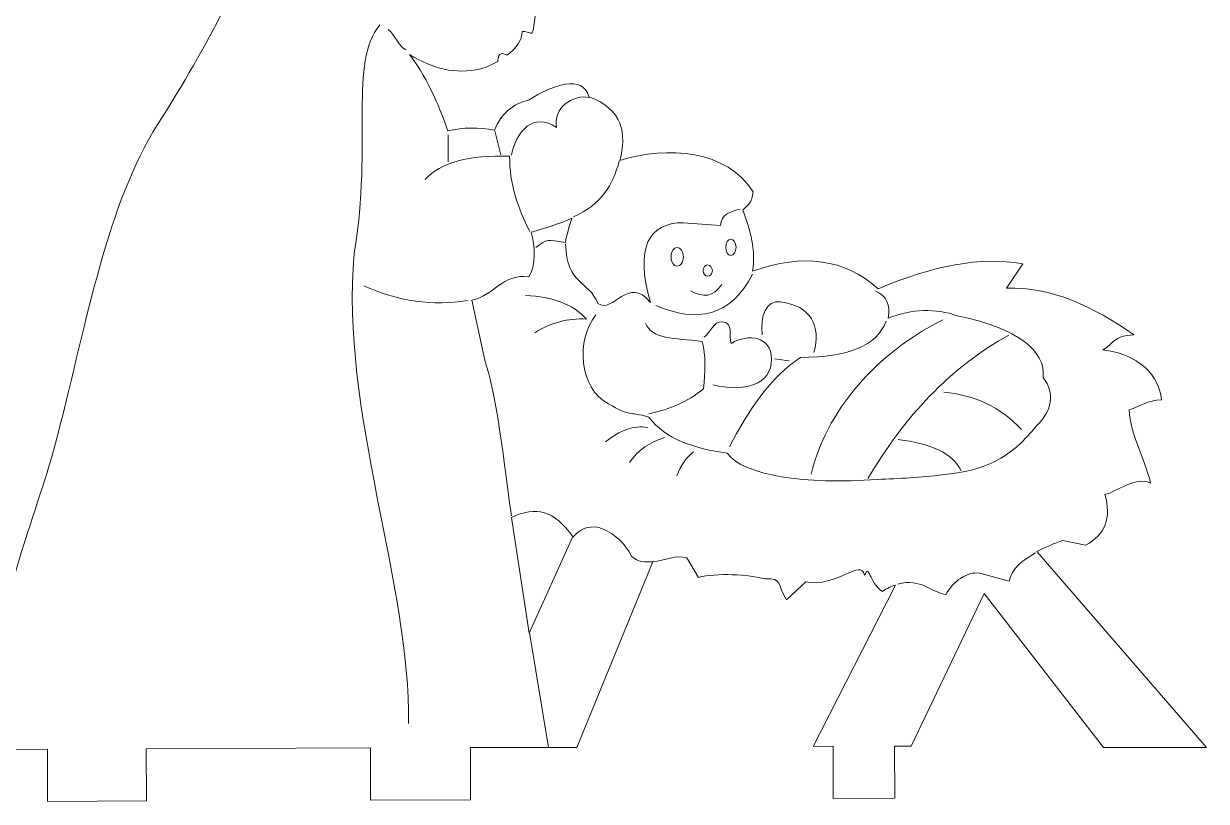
# Model space of a CAD drawing. Header units: centimetres. Extents: x -16.2 to 16.2, y -18.7 to 18.7.
# Drawn here: x -1.98 to 4.82, y -14.45 to -9.98 of the extents above; entities that cross this region are included whole.
import ezdxf

# ---------------------------------------------------------------- set-up
doc = ezdxf.new("R2010")
doc.units = ezdxf.units.CM
doc.header["$MEASUREMENT"] = 0
doc.layers.add('layer 1', color=7, linetype='Continuous')

msp = doc.modelspace()

# ---------------------------------------------------------------- linework, layer by layer
at = {"layer": 'layer 1', "color": 240, "lineweight": 9}
for points, knots in [([(1.2036, -14.1437), (1.2036, -14.1437), (1.04857, -14.14326), (1.04857, -14.14326), (1.04857, -14.14326), (1.04857, -14.14326), (0.59083, -14.1449), (0.59083, -14.1449), (0.59083, -14.1449), (0.59083, -14.1449), (0.59191, -14.44489), (0.59191, -14.44489), (0.59191, -14.44489), (0.59191, -14.44489), (0.01672, -14.44696), (0.01672, -14.44696), (0.01672, -14.44696), (0.01672, -14.44696), (0.01564, -14.14697), (0.01564, -14.14697), (0.01564, -14.14697), (0.01564, -14.14697), (-1.27334, -14.1516), (-1.27334, -14.1516), (-1.27334, -14.1516), (-1.27334, -14.1516), (-1.27226, -14.45159), (-1.27226, -14.45159), (-1.27226, -14.45159), (-1.27226, -14.45159), (-1.84052, -14.45363), (-1.84052, -14.45363), (-1.84052, -14.45363), (-1.84052, -14.45363), (-1.84159, -14.15364), (-1.84159, -14.15364), (-1.84159, -14.15364), (-1.84159, -14.15364), (-2.18275, -14.15487), (-2.18275, -14.15487), (-2.18275, -14.15487), (-2.18275, -14.15487), (-2.15782, -13.81727), (-2.15782, -13.81727), (-2.15782, -13.81727), (-2.11713, -13.26632), (-1.89681, -12.79586), (-1.78387, -12.35323), (-1.78387, -12.35323), (-1.60928, -11.66904), (-1.49548, -11.01847), (-1.20792, -10.56343), (-1.20792, -10.56343), (-0.91134, -10.09411), (-0.69489, -9.68404), (-0.61635, -9.35595), (-0.61635, -9.35595), (-0.3867, -8.39653), (0.82539, -8.31654), (1.1476, -9.18257), (1.1476, -9.18257), (1.1533, -9.26578), (1.24026, -9.43211), (1.28015, -9.47103), (1.28015, -9.47103), (1.21709, -9.53128), (1.14936, -9.56867), (1.07522, -9.58957), (1.07522, -9.58957), (1.07622, -9.69013), (1.05131, -9.7772), (0.99328, -9.85186), (0.99328, -9.85186), (0.95841, -9.92886), (0.96254, -9.95293), (0.95355, -10.01342), (0.95355, -10.01342), (0.94706, -10.05757), (0.93412, -10.02753), (0.88931, -10.02755), (0.88931, -10.02755), (0.88562, -10.08024), (0.85824, -10.12186), (0.80073, -10.1648), (0.80073, -10.1648), (0.7612, -10.13889), (0.75028, -10.16873), (0.74837, -10.19978), (0.74837, -10.19978), (0.72036, -10.21467), (0.68258, -10.23619), (0.6512, -10.24318), (0.6512, -10.24318), (0.50207, -10.27644), (0.37387, -10.24229), (0.24106, -10.16062), (0.24106, -10.16062), (0.35762, -10.31627), (0.42163, -10.48635), (0.46094, -10.59924), (0.46094, -10.59924), (0.55008, -10.57957), (0.63932, -10.57797), (0.72862, -10.59448), (0.72862, -10.59448), (0.76824, -10.50082), (0.83495, -10.4431), (0.92884, -10.42139), (0.92884, -10.42139), (1.05769, -10.33669), (1.24055, -10.2721), (1.27237, -10.40405), (1.27237, -10.40405), (1.46623, -10.47132), (1.49186, -10.61997), (1.45028, -10.76912), (1.45028, -10.76912), (1.72411, -10.68309), (2.06706, -10.71094), (2.21769, -10.94919), (2.21769, -10.94919), (2.20742, -11.01347), (2.19103, -11.02433), (2.15687, -11.05307), (2.15687, -11.05307), (2.20169, -11.17663), (2.23262, -11.28242), (2.21411, -11.40617), (2.21411, -11.40617), (2.50386, -11.30219), (2.7442, -11.33564), (2.93511, -11.50654), (2.93511, -11.50654), (3.26376, -11.37275), (3.51314, -11.32193), (3.76752, -11.36316), (3.76752, -11.36316), (3.76752, -11.36316), (3.67444, -11.50388), (3.67444, -11.50388), (3.67444, -11.50388), (3.93179, -11.49513), (4.17239, -11.60657), (4.4054, -11.77266), (4.4054, -11.77266), (4.28998, -11.77307), (4.28706, -11.82924), (4.22789, -11.85752), (4.22789, -11.85752), (4.48694, -11.89091), (4.55929, -12.056), (4.56584, -12.14644), (4.56584, -12.14644), (4.48474, -12.14673), (4.4412, -12.18432), (4.37887, -12.20326), (4.37887, -12.20326), (4.38717, -12.34984), (4.46876, -12.47746), (4.50206, -12.62397), (4.50206, -12.62397), (4.41456, -12.58373), (4.30882, -12.67458), (4.24024, -12.69042), (4.24024, -12.69042), (4.27815, -12.82443), (4.24106, -12.92127), (4.12898, -12.98095), (4.12898, -12.98095), (4.12898, -12.98095), (3.99786, -12.95334), (3.99786, -12.95334), (3.99786, -12.95334), (3.95101, -12.97034), (3.89766, -12.99155), (3.84923, -13.0178), (3.84923, -13.0178), (3.84923, -13.0178), (4.82308, -14.1437), (4.82308, -14.1437), (4.82308, -14.1437), (4.82308, -14.1437), (4.23224, -14.1437), (4.23224, -14.1437), (4.23224, -14.1437), (4.23224, -14.1437), (3.54477, -13.25871), (3.54477, -13.25871), (3.54477, -13.25871), (3.54477, -13.25871), (3.12485, -14.1358), (3.12485, -14.1358), (3.12485, -14.1358), (3.12485, -14.1358), (3.03016, -14.13614), (3.03016, -14.13614), (3.03016, -14.13614), (3.03016, -14.13614), (3.03125, -14.43613), (3.03125, -14.43613), (3.03125, -14.43613), (3.03125, -14.43613), (2.67783, -14.4374), (2.67783, -14.4374), (2.67783, -14.4374), (2.67783, -14.4374), (2.67676, -14.13741), (2.67676, -14.13741), (2.67676, -14.13741), (2.67676, -14.13741), (2.56113, -14.13782), (2.56113, -14.13782), (2.56113, -14.13782), (2.56113, -14.13782), (3.03494, -13.21016), (3.03494, -13.21016), (3.03494, -13.21016), (3.01033, -13.21776), (2.98756, -13.22853), (2.96007, -13.2472), (2.96007, -13.2472), (2.8819, -13.19444), (2.88774, -13.08523), (2.85679, -13.15398), (2.85679, -13.15398), (2.84083, -13.05421), (2.69483, -13.22631), (2.52001, -13.19263), (2.52001, -13.19263), (2.52001, -13.19263), (2.40808, -13.29597), (2.40808, -13.29597), (2.40808, -13.29597), (2.35161, -13.20882), (2.38889, -13.16814), (2.28598, -13.17474), (2.28598, -13.17474), (2.1923, -13.15012), (2.00507, -13.13832), (1.90223, -13.16677), (1.90223, -13.16677), (1.90223, -13.16677), (1.83632, -13.05469), (1.83632, -13.05469), (1.83632, -13.05469), (1.77581, -13.0337), (1.70881, -13.06915), (1.64016, -13.07761), (1.64016, -13.07761), (1.64016, -13.07761), (1.2036, -14.1437), (1.2036, -14.1437)], [0, 0, 0, 0, 0.015625, 0.015625, 0.015625, 0.015625, 0.03125, 0.03125, 0.03125, 0.03125, 0.046875, 0.046875, 0.046875, 0.046875, 0.0625, 0.0625, 0.0625, 0.0625, 0.078125, 0.078125, 0.078125, 0.078125, 0.09375, 0.09375, 0.09375, 0.09375, 0.109375, 0.109375, 0.109375, 0.109375, 0.125, 0.125, 0.125, 0.125, 0.140625, 0.140625, 0.140625, 0.140625, 0.15625, 0.15625, 0.15625, 0.15625, 0.171875, 0.171875, 0.171875, 0.171875, 0.1875, 0.1875, 0.1875, 0.1875, 0.203125, 0.203125, 0.203125, 0.203125, 0.21875, 0.21875, 0.21875, 0.21875, 0.234375, 0.234375, 0.234375, 0.234375, 0.25, 0.25, 0.25, 0.25, 0.265625, 0.265625, 0.265625, 0.265625, 0.28125, 0.28125, 0.28125, 0.28125, 0.296875, 0.296875, 0.296875, 0.296875, 0.3125, 0.3125, 0.3125, 0.3125, 0.328125, 0.328125, 0.328125, 0.328125, 0.34375, 0.34375, 0.34375, 0.34375, 0.359375, 0.359375, 0.359375, 0.359375, 0.375, 0.375, 0.375, 0.375, 0.390625, 0.390625, 0.390625, 0.390625, 0.40625, 0.40625, 0.40625, 0.40625, 0.421875, 0.421875, 0.421875, 0.421875, 0.4375, 0.4375, 0.4375, 0.4375, 0.453125, 0.453125, 0.453125, 0.453125, 0.46875, 0.46875, 0.46875, 0.46875, 0.484375, 0.484375, 0.484375, 0.484375, 0.5, 0.5, 0.5, 0.5, 0.515625, 0.515625, 0.515625, 0.515625, 0.53125, 0.53125, 0.53125, 0.53125, 0.546875, 0.546875, 0.546875, 0.546875, 0.5625, 0.5625, 0.5625, 0.5625, 0.578125, 0.578125, 0.578125, 0.578125, 0.59375, 0.59375, 0.59375, 0.59375, 0.609375, 0.609375, 0.609375, 0.609375, 0.625, 0.625, 0.625, 0.625, 0.640625, 0.640625, 0.640625, 0.640625, 0.65625, 0.65625, 0.65625, 0.65625, 0.671875, 0.671875, 0.671875, 0.671875, 0.6875, 0.6875, 0.6875, 0.6875, 0.703125, 0.703125, 0.703125, 0.703125, 0.71875, 0.71875, 0.71875, 0.71875, 0.734375, 0.734375, 0.734375, 0.734375, 0.75, 0.75, 0.75, 0.75, 0.765625, 0.765625, 0.765625, 0.765625, 0.78125, 0.78125, 0.78125, 0.78125, 0.796875, 0.796875, 0.796875, 0.796875, 0.8125, 0.8125, 0.8125, 0.8125, 0.828125, 0.828125, 0.828125, 0.828125, 0.84375, 0.84375, 0.84375, 0.84375, 0.859375, 0.859375, 0.859375, 0.859375, 0.875, 0.875, 0.875, 0.875, 0.890625, 0.890625, 0.890625, 0.890625, 0.90625, 0.90625, 0.90625, 0.90625, 0.921875, 0.921875, 0.921875, 0.921875, 0.9375, 0.9375, 0.9375, 0.9375, 0.953125, 0.953125, 0.953125, 0.953125, 0.96875, 0.96875, 0.96875, 0.96875, 1, 1, 1, 1]), ([(0.82639, -12.82232), (0.82639, -12.82232), (0.92947, -13.48641), (0.92947, -13.48641), (0.92947, -13.48641), (0.92947, -13.48641), (1.17916, -12.9318), (1.17916, -12.9318), (1.17916, -12.9318), (1.07339, -12.77999), (0.96774, -12.75535), (0.82639, -12.82232)], [0, 0, 0, 0, 0.25, 0.25, 0.25, 0.25, 0.5, 0.5, 0.5, 0.5, 1, 1, 1, 1])]:
    msp.add_open_spline(points, degree=3, knots=knots, dxfattribs=at)
at = {"layer": 'layer 1', "color": 250, "lineweight": 9}
for points, knots in [([(0.23421, -14.00562), (0.25095, -13.2242), (-0.16097, -12.20203), (-0.07672, -11.30518), (-0.07672, -11.30518), (0.02927, -10.65468), (-0.10959, -10.20762), (0.07024, -9.99033)], [0, 0, 0, 0, 0.3333333, 0.3333333, 0.3333333, 0.3333333, 1, 1, 1, 1]), ([(1.27495, -10.40725), (1.17763, -10.38845), (1.06592, -10.46842), (1.08548, -10.58035), (1.08548, -10.58035), (0.95398, -10.4885), (0.85516, -10.60025), (0.82639, -10.73878)], [0, 0, 0, 0, 0.3333333, 0.3333333, 0.3333333, 0.3333333, 1, 1, 1, 1]), ([(0.3306, -10.87925), (0.42161, -10.78167), (0.58355, -10.73688), (0.8164, -10.74488), (0.8164, -10.74488), (0.81548, -10.90256), (0.86314, -11.04385), (0.9329, -11.1777)], [0, 0, 0, 0, 0.3333333, 0.3333333, 0.3333333, 0.3333333, 1, 1, 1, 1]), ([(1.13855, -11.24842), (1.14435, -11.48986), (1.27288, -11.45774), (1.32387, -11.59216), (1.32387, -11.59216), (1.41513, -11.65318), (1.49546, -11.42725), (1.62668, -11.58513), (1.62668, -11.58513), (1.5345, -11.26876), (1.61712, -11.12794), (1.81505, -11.12723), (1.81505, -11.12723), (1.81505, -11.12723), (2.02887, -11.14428), (2.02887, -11.14428), (2.02887, -11.14428), (2.03655, -11.07696), (2.07413, -11.06891), (2.14136, -11.04887)], [0, 0, 0, 0, 0.1666667, 0.1666667, 0.1666667, 0.1666667, 0.3333333, 0.3333333, 0.3333333, 0.3333333, 0.5, 0.5, 0.5, 0.5, 0.6666667, 0.6666667, 0.6666667, 0.6666667, 1, 1, 1, 1]), ([(0.82702, -12.81214), (0.77094, -12.39379), (0.73326, -12.08617), (0.67344, -11.91833), (0.67344, -11.91833), (0.67344, -11.91833), (0.5993, -11.57338), (0.5993, -11.57338), (0.5993, -11.57338), (0.7251, -11.54695), (0.77496, -11.42034), (0.92682, -11.43781), (0.92682, -11.43781), (0.96748, -11.38039), (0.96292, -11.25656), (0.94052, -11.18134), (0.94052, -11.18134), (1.01398, -11.16042), (1.09731, -11.13648), (1.17468, -11.10092)], [0, 0, 0, 0, 0.1666667, 0.1666667, 0.1666667, 0.1666667, 0.3333333, 0.3333333, 0.3333333, 0.3333333, 0.5, 0.5, 0.5, 0.5, 0.6666667, 0.6666667, 0.6666667, 0.6666667, 1, 1, 1, 1]), ([(0.96796, -11.27041), (1.03711, -11.21536), (1.028, -11.22638), (1.13724, -11.24158), (1.13724, -11.24158), (1.1456, -11.19447), (1.15822, -11.14822), (1.17451, -11.10406)], [0, 0, 0, 0, 0.3333333, 0.3333333, 0.3333333, 0.3333333, 1, 1, 1, 1]), ([(2.08853, -11.22126), (2.10493, -11.2212), (2.1183, -11.24242), (2.11839, -11.26865), (2.11839, -11.26865), (2.11849, -11.29489), (2.10527, -11.3162), (2.08888, -11.31626), (2.08888, -11.31626), (2.07248, -11.31632), (2.05911, -11.2951), (2.05901, -11.26887), (2.05901, -11.26887), (2.05892, -11.24263), (2.07214, -11.22132), (2.08853, -11.22126)], [0, 0, 0, 0, 0.2, 0.2, 0.2, 0.2, 0.4, 0.4, 0.4, 0.4, 0.6, 0.6, 0.6, 0.6, 1, 1, 1, 1]), ([(1.77994, -11.26987), (1.79961, -11.2698), (1.81565, -11.29367), (1.81576, -11.32318), (1.81576, -11.32318), (1.81586, -11.35269), (1.8, -11.37668), (1.78032, -11.37675), (1.78032, -11.37675), (1.76064, -11.37682), (1.74461, -11.35295), (1.74451, -11.32344), (1.74451, -11.32344), (1.7444, -11.29393), (1.76026, -11.26994), (1.77994, -11.26987)], [0, 0, 0, 0, 0.2, 0.2, 0.2, 0.2, 0.4, 0.4, 0.4, 0.4, 0.6, 0.6, 0.6, 0.6, 1, 1, 1, 1]), ([(1.95547, -11.37018), (1.97022, -11.37013), (1.98224, -11.38471), (1.9823, -11.40275), (1.9823, -11.40275), (1.98237, -11.42078), (1.97046, -11.43545), (1.9557, -11.4355), (1.9557, -11.4355), (1.94094, -11.43555), (1.92893, -11.42097), (1.92886, -11.40294), (1.92886, -11.40294), (1.92879, -11.3849), (1.94071, -11.37024), (1.95547, -11.37018)], [0, 0, 0, 0, 0.2, 0.2, 0.2, 0.2, 0.4, 0.4, 0.4, 0.4, 0.6, 0.6, 0.6, 0.6, 1, 1, 1, 1]), ([(0.90805, -11.54615), (1.06443, -11.55151), (1.18136, -11.59661), (1.25888, -11.68146), (1.25888, -11.68146), (1.15197, -11.6759), (1.05308, -11.70197), (0.96226, -11.75972)], [0, 0, 0, 0, 0.3333333, 0.3333333, 0.3333333, 0.3333333, 1, 1, 1, 1]), ([(1.31223, -11.65752), (1.19792, -11.79844), (1.21478, -12.08143), (1.38532, -12.16791), (1.38532, -12.16791), (1.50435, -12.2422), (1.50423, -12.21152), (1.61718, -12.24427), (1.61718, -12.24427), (1.71115, -12.3727), (1.87962, -12.42482), (2.06735, -12.45277), (2.06735, -12.45277), (2.16185, -12.58089), (2.51636, -12.63392), (2.92968, -12.60261), (2.92968, -12.60261), (3.0567, -12.5994), (3.18481, -12.59045), (3.30473, -12.57667), (3.30473, -12.57667), (3.55452, -12.55104), (3.68876, -12.4888), (3.84756, -12.29405), (3.84756, -12.29405), (3.93425, -12.20925), (3.95704, -12.11149), (3.88464, -12.01642), (3.88464, -12.01642), (3.89893, -11.86395), (3.74009, -11.73387), (3.39052, -11.66192), (3.39052, -11.66192), (3.26566, -11.61881), (3.13306, -11.62325), (2.99273, -11.67523), (2.99273, -11.67523), (3.0083, -11.59995), (2.98435, -11.54857), (2.92091, -11.5211)], [0, 0, 0, 0, 0.0909091, 0.0909091, 0.0909091, 0.0909091, 0.1818182, 0.1818182, 0.1818182, 0.1818182, 0.2727273, 0.2727273, 0.2727273, 0.2727273, 0.3636364, 0.3636364, 0.3636364, 0.3636364, 0.4545455, 0.4545455, 0.4545455, 0.4545455, 0.5454545, 0.5454545, 0.5454545, 0.5454545, 0.6363636, 0.6363636, 0.6363636, 0.6363636, 0.7272727, 0.7272727, 0.7272727, 0.7272727, 0.8181818, 0.8181818, 0.8181818, 0.8181818, 1, 1, 1, 1]), ([(2.56591, -11.87271), (2.61092, -11.7241), (2.54651, -11.60343), (2.37485, -11.58244), (2.37485, -11.58244), (2.28894, -11.57194), (2.25837, -11.66205), (2.26865, -11.77284)], [0, 0, 0, 0, 0.3333333, 0.3333333, 0.3333333, 0.3333333, 1, 1, 1, 1]), ([(1.98466, -12.05888), (2.16098, -12.10377), (2.32544, -12.06193), (2.32258, -11.90922), (2.32258, -11.90922), (2.32018, -11.78082), (2.19143, -11.76322), (2.0907, -11.82098), (2.0907, -11.82098), (2.07273, -11.77948), (2.11108, -11.70066), (2.0368, -11.69648), (2.0368, -11.69648), (1.992, -11.69395), (1.96971, -11.7561), (1.93618, -11.78591)], [0, 0, 0, 0, 0.2, 0.2, 0.2, 0.2, 0.4, 0.4, 0.4, 0.4, 0.6, 0.6, 0.6, 0.6, 1, 1, 1, 1]), ([(2.08095, -12.41481), (2.18708, -12.20858), (2.31898, -12.01413), (2.48882, -11.90268), (2.48882, -11.90268), (2.76591, -11.89774), (2.92602, -11.83976), (2.98092, -11.69309)], [0, 0, 0, 0, 0.3333333, 0.3333333, 0.3333333, 0.3333333, 1, 1, 1, 1]), ([(1.59742, -11.70399), (1.63337, -11.7969), (1.76001, -11.79049), (1.9244, -11.8097), (1.9244, -11.8097), (1.94446, -11.89176), (1.94281, -11.98479), (1.93131, -12.08282), (1.93131, -12.08282), (1.83656, -12.15836), (1.74367, -12.19828), (1.61711, -12.22646)], [0, 0, 0, 0, 0.25, 0.25, 0.25, 0.25, 0.5, 0.5, 0.5, 0.5, 1, 1, 1, 1]), ([(1.63586, -13.07596), (1.59468, -13.08103), (1.55445, -13.07699), (1.51808, -13.04648), (1.51808, -13.04648), (1.4835, -12.97173), (1.41152, -12.90648), (1.33031, -12.8787), (1.33031, -12.8787), (1.26164, -12.86959), (1.22116, -12.88844), (1.18076, -12.93538)], [0, 0, 0, 0, 0.25, 0.25, 0.25, 0.25, 0.5, 0.5, 0.5, 0.5, 1, 1, 1, 1]), ([(3.04826, -13.20566), (3.17679, -13.16593), (3.25706, -13.25951), (3.32514, -13.2646), (3.32514, -13.2646), (3.36543, -13.1927), (3.4432, -13.13004), (3.52123, -13.14224), (3.52123, -13.14224), (3.52123, -13.14224), (3.68986, -13.18842), (3.68986, -13.18842), (3.68986, -13.18842), (3.703, -13.11555), (3.76305, -13.06806), (3.84125, -13.02593)], [0, 0, 0, 0, 0.2, 0.2, 0.2, 0.2, 0.4, 0.4, 0.4, 0.4, 0.6, 0.6, 0.6, 0.6, 1, 1, 1, 1])]:
    msp.add_open_spline(points, degree=3, knots=knots, dxfattribs=at)
for points in [[(0.2197, -10.13451), (0.17672, -10.10798), (0.15964, -10.05056), (0.11834, -10.01652)], [(0.73049, -10.59888), (0.73049, -10.59888), (0.76636, -10.73811), (0.76636, -10.73811)], [(0.4623, -10.62237), (0.4623, -10.62237), (0.46286, -10.7771), (0.46286, -10.7771)], [(1.44716, -10.77352), (1.41105, -10.905), (1.34326, -11.02611), (1.18396, -11.0934)], [(1.65644, -11.60284), (1.8948, -11.7059), (2.08766, -11.6676), (2.21395, -11.4227)], [(0.57348, -11.57469), (0.37513, -11.60765), (0.17655, -11.57951), (-0.02226, -11.49031)], [(1.85802, -11.51898), (1.92943, -11.56029), (1.98879, -11.55414), (2.03603, -11.48272)], [(2.55062, -12.57344), (2.65351, -12.152), (2.98196, -11.84897), (3.30747, -11.68597)], [(2.87711, -12.59708), (3.08628, -12.24442), (3.34847, -11.9594), (3.68812, -11.77322)], [(2.3404, -11.90915), (2.3404, -11.90915), (2.42357, -11.92073), (2.42357, -11.92073)], [(3.31362, -12.10155), (3.48991, -12.11715), (3.63859, -12.1885), (3.75965, -12.31562)], [(1.3683, -12.38768), (1.44919, -12.3201), (1.53024, -12.29211), (1.61145, -12.30367)], [(1.50529, -12.50595), (1.55649, -12.43451), (1.62361, -12.38676), (1.70667, -12.36271)], [(3.05023, -12.37383), (3.2451, -12.39631), (3.3659, -12.45616), (3.41265, -12.55341)], [(1.7787, -12.58216), (1.80224, -12.52073), (1.83373, -12.47509), (1.87322, -12.44524)], [(0.93089, -13.48356), (0.93089, -13.48356), (1.04032, -14.1437), (1.04032, -14.1437)]]:
    msp.add_open_spline(points, degree=3, dxfattribs=at)

doc.saveas('drawing.dxf')
